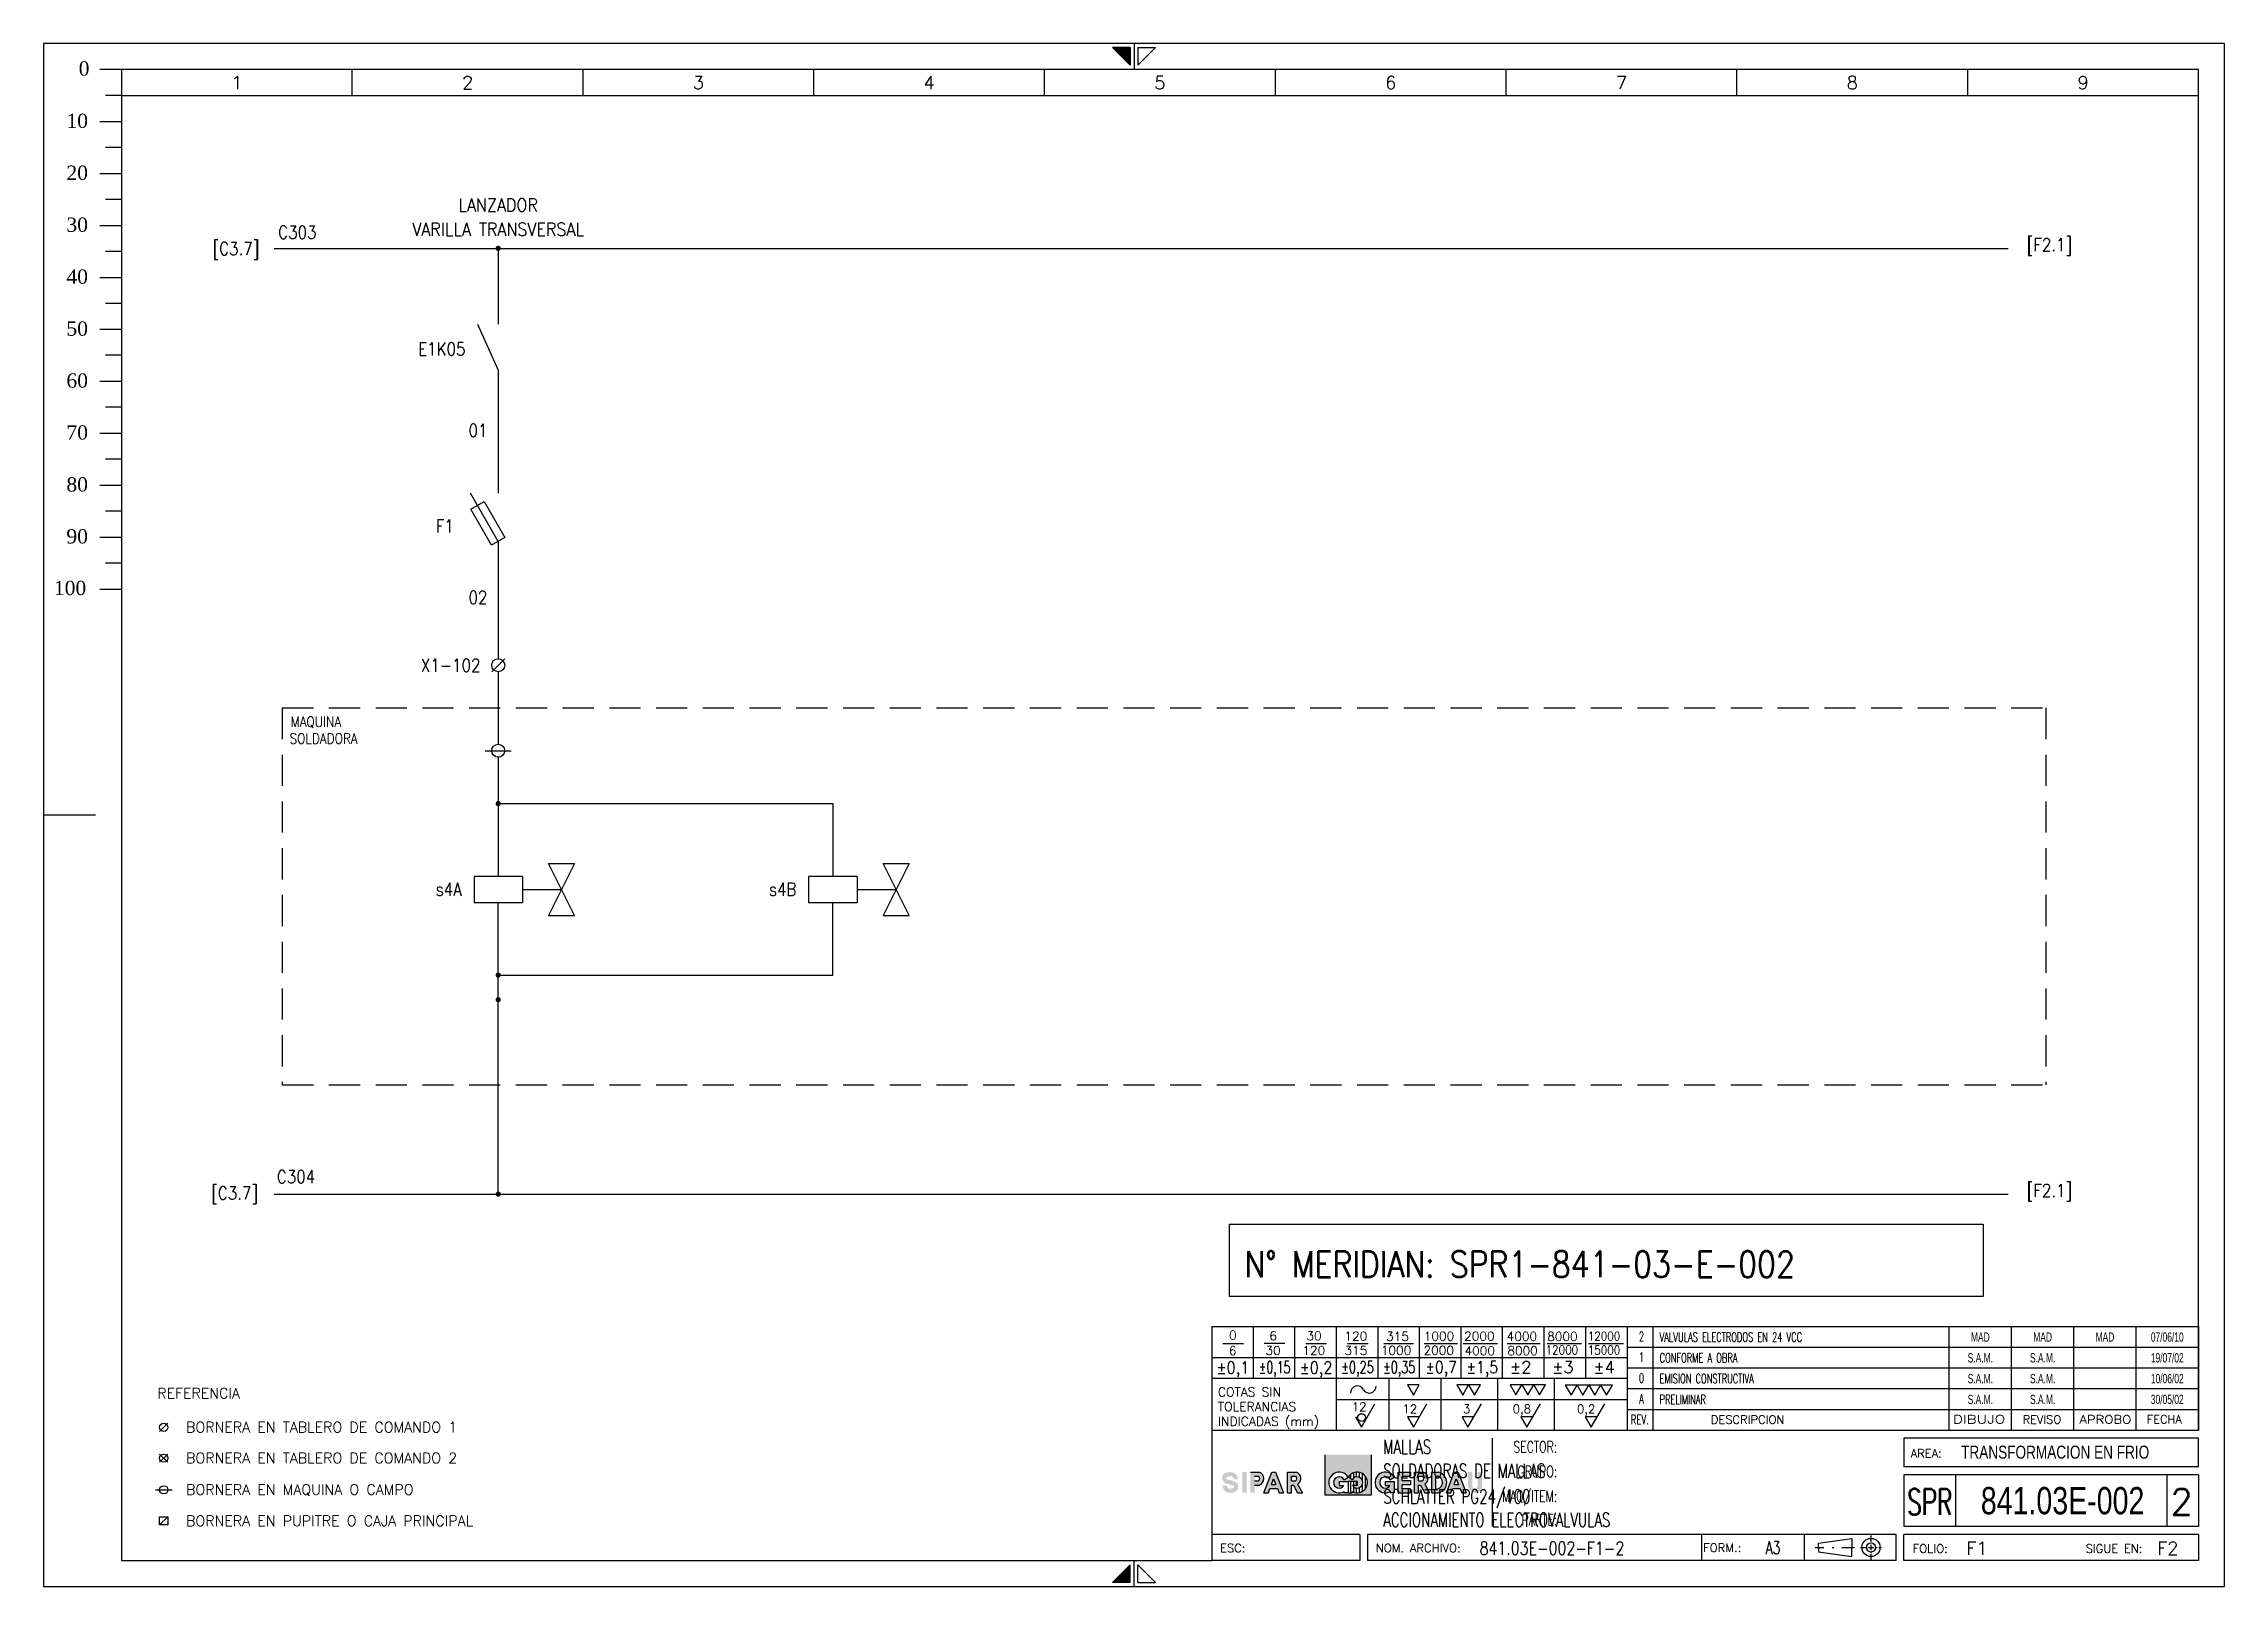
# Model space of a CAD drawing. Header units: millimetres. Extents: x 0 to 420, y 0 to 297.
import ezdxf
from ezdxf.enums import TextEntityAlignment as Align

# ---------------------------------------------------------------- set-up
doc = ezdxf.new("R2010")
doc.units = ezdxf.units.MM
doc.linetypes.add('HIDDEN', pattern=[4.5, 3, -1.5])
for name, color, linetype in [('COMPONENTES', 4, 'Continuous'), ('LINE-CONEX', 3, 'Continuous'), ('MARGENES', 6, 'Continuous'), ('REC', 6, 'Continuous'), ('RECUADRO', 5, 'HIDDEN'), ('TEX', 150, 'Continuous'), ('TEXTO', 7, 'Continuous'), ('Textos', 150, 'Continuous'), ('TITULO', 6, 'Continuous')]:
    doc.layers.add(name, color=color, linetype=linetype)
doc.styles.add('ARIAL', font='arial.ttf', dxfattribs={"height": 2})
doc.styles.add('DUTCH801', font='dutcheb.ttf', dxfattribs={"width": 1.75, "height": 2.75})
doc.styles.add('LCOTAS', font='ROMANS')
doc.styles.add('LETRA2', font='swissk.ttf', dxfattribs={"height": 2})
doc.styles.add('LETRA25', font='romans', dxfattribs={"height": 2.5})
doc.styles.add('LETRA4', font='ROMANS', dxfattribs={"height": 4})
doc.styles.add('LETRA5', font='ROMANS', dxfattribs={"height": 5})
doc.styles.add('ROMANS', font='romans.shx', dxfattribs={"width": 0.85})
doc.styles.get("Standard").update_dxf_attribs({"font": 'arial.ttf'})

# ---------------------------------------------------------------- blocks, each defined once
blk = doc.blocks.new('A3')
at = {"layer": 'TEX'}
h = blk.add_hatch(color=256, dxfattribs=at)
h.paths.add_polyline_path([(255.67, 25.35), (246.84, 25.35), (246.84, 17.57), (255.67, 17.57)])
h.paths.add_polyline_path([(252.04, 18.24), (252.04, 18.01), (251.24, 18.01), (250.44, 18.01), (250.44, 18.24, -2.348205), (251.24, 21, -2.348205)], flags=16)
h.paths.add_polyline_path([(252.08, 19.4), (252.97, 19.4), (252.97, 20.2), (251.24, 20.2), (249.52, 20.2), (249.52, 19.4), (250.41, 19.4, -3.501885), (250.45, 20.54), (251.24, 21), (252.04, 20.54, -3.501885)], flags=0)
h = blk.add_hatch(color=256, dxfattribs=at)
h.paths.add_polyline_path([(228.13, 21.15), (228.25, 21.17), (228.36, 21.18), (228.49, 21.19), (228.63, 21.18), (228.75, 21.17), (228.86, 21.14), (228.97, 21.08), (229.08, 21), (229.15, 20.89), (229.18, 20.81), (229.2, 20.7), (229.21, 20.6), (230.01, 20.6), (230, 20.66), (230, 20.7), (229.99, 20.75), (229.99, 20.8), (229.98, 20.84), (229.98, 20.88), (229.97, 20.92), (229.96, 20.96), (229.95, 21), (229.94, 21.04), (229.93, 21.08), (229.91, 21.12), (229.9, 21.17), (229.88, 21.21), (229.86, 21.25), (229.83, 21.29), (229.81, 21.34), (229.78, 21.38), (229.75, 21.43), (229.71, 21.47), (229.68, 21.51), (229.64, 21.55), (229.6, 21.59), (229.56, 21.63), (229.52, 21.66), (229.47, 21.7), (229.43, 21.73), (229.38, 21.76), (229.34, 21.79), (229.29, 21.81), (229.25, 21.83), (229.21, 21.85), (229.16, 21.87), (229.12, 21.89), (229.08, 21.9), (229.03, 21.92), (228.99, 21.93), (228.95, 21.94), (228.91, 21.95), (228.87, 21.95), (228.83, 21.96), (228.78, 21.97), (228.74, 21.97), (228.7, 21.97), (228.66, 21.98), (228.62, 21.98), (228.58, 21.98), (228.54, 21.98), (228.5, 21.98), (228.46, 21.98), (228.42, 21.98), (228.38, 21.98), (228.34, 21.98), (228.3, 21.98), (228.25, 21.97), (228.21, 21.97), (228.16, 21.97), (228.11, 21.96), (228.06, 21.95), (228.01, 21.94), (227.95, 21.93), (227.9, 21.92), (227.84, 21.9), (227.78, 21.88), (227.72, 21.86), (227.66, 21.83), (227.6, 21.8), (227.54, 21.77), (227.48, 21.73), (227.42, 21.69), (227.37, 21.65), (227.32, 21.6), (227.27, 21.55), (227.23, 21.5), (227.19, 21.44), (227.15, 21.38), (227.12, 21.31), (227.1, 21.25), (227.07, 21.18), (227.05, 21.12), (227.03, 21.05), (227.02, 20.98), (227.01, 20.92), (227, 20.85), (227, 20.79), (227, 20.72), (227, 20.66), (227.01, 20.6), (227.02, 20.54), (227.04, 20.49), (227.05, 20.44), (227.08, 20.39), (227.1, 20.34), (227.13, 20.29), (227.16, 20.24), (227.19, 20.2), (227.23, 20.16), (227.26, 20.11), (227.3, 20.07), (227.34, 20.04), (227.38, 20), (227.39, 19.99), (227.54, 19.91), (227.8, 19.79), (228.09, 19.7), (228.41, 19.62), (228.72, 19.54), (228.99, 19.49), (229.14, 19.43), (229.29, 19.29), (229.28, 19.1), (229.2, 18.94), (229.03, 18.86), (228.78, 18.82), (228.55, 18.81), (228.34, 18.82), (228.19, 18.86), (228.04, 18.96), (227.92, 19.1), (227.89, 19.21), (227.87, 19.4), (227.07, 19.4), (227.07, 19.34), (227.08, 19.3), (227.08, 19.25), (227.09, 19.2), (227.09, 19.16), (227.1, 19.12), (227.11, 19.08), (227.12, 19.04), (227.13, 19), (227.14, 18.96), (227.15, 18.92), (227.16, 18.88), (227.18, 18.83), (227.2, 18.79), (227.22, 18.75), (227.24, 18.71), (227.27, 18.66), (227.3, 18.62), (227.33, 18.57), (227.36, 18.53), (227.4, 18.49), (227.44, 18.45), (227.48, 18.41), (227.52, 18.37), (227.56, 18.34), (227.6, 18.3), (227.65, 18.27), (227.69, 18.24), (227.74, 18.21), (227.78, 18.19), (227.83, 18.17), (227.87, 18.15), (227.91, 18.13), (227.96, 18.11), (228, 18.1), (228.04, 18.08), (228.08, 18.07), (228.13, 18.06), (228.17, 18.05), (228.21, 18.05), (228.25, 18.04), (228.29, 18.03), (228.33, 18.03), (228.37, 18.03), (228.41, 18.02), (228.45, 18.02), (228.49, 18.02), (228.53, 18.02), (228.57, 18.02), (228.61, 18.02), (228.65, 18.02), (228.7, 18.02), (228.74, 18.02), (228.78, 18.02), (228.82, 18.03), (228.87, 18.03), (228.92, 18.03), (228.97, 18.04), (229.02, 18.05), (229.07, 18.06), (229.12, 18.07), (229.18, 18.08), (229.24, 18.1), (229.29, 18.12), (229.35, 18.14), (229.42, 18.17), (229.48, 18.2), (229.54, 18.23), (229.59, 18.27), (229.65, 18.31), (229.71, 18.35), (229.76, 18.4), (229.8, 18.45), (229.85, 18.5), (229.89, 18.56), (229.92, 18.62), (229.95, 18.69), (229.98, 18.75), (230, 18.82), (230.03, 18.88), (230.04, 18.95), (230.06, 19.02), (230.07, 19.08), (230.07, 19.15), (230.08, 19.21), (230.08, 19.28), (230.07, 19.34), (230.07, 19.4), (230.05, 19.46), (230.04, 19.51), (230.02, 19.56), (230, 19.61), (229.97, 19.66), (229.95, 19.71), (229.92, 19.76), (229.88, 19.8), (229.85, 19.84), (229.81, 19.89), (229.77, 19.93), (229.73, 19.96), (229.69, 20), (229.68, 20.01), (229.64, 20.03), (229.58, 20.06), (229.53, 20.09), (229.48, 20.11), (229.43, 20.14), (229.38, 20.16), (229.34, 20.18), (229.29, 20.19), (229.25, 20.21), (229.21, 20.23), (229.17, 20.24), (229.13, 20.25), (229.09, 20.27), (229.05, 20.28), (229.02, 20.29), (228.98, 20.3), (228.94, 20.31), (228.9, 20.32), (228.86, 20.33), (228.82, 20.34), (228.79, 20.35), (228.69, 20.37), (228.62, 20.39), (228.55, 20.41), (228.51, 20.42), (228.47, 20.43), (228.44, 20.44), (228.4, 20.45), (228.36, 20.46), (228.33, 20.46), (228.29, 20.47), (228.26, 20.48), (228.18, 20.5), (228.09, 20.52), (227.98, 20.56), (227.87, 20.62), (227.79, 20.71), (227.79, 20.83), (227.82, 20.96), (227.89, 21.06), (228, 21.12)])
h.paths.add_polyline_path([(230.87, 18.01), (231.67, 18.01), (231.67, 21.99), (230.87, 21.99)])
h.paths.add_polyline_path([(232.42, 18.01), (233.22, 18.01), (233.22, 19.5), (234.14, 19.5, 0.708852), (234.14, 21.99), (232.42, 21.99)])
h.paths.add_polyline_path([(233.22, 20.3), (233.22, 21.2), (233.97, 21.2, -0.566556), (233.97, 20.3)], flags=16)
h.paths.add_polyline_path([(236.19, 18.83), (237.62, 18.83), (237.94, 18.01), (238.8, 18.01), (237.24, 21.99), (236.52, 21.99), (235.03, 18.01), (235.88, 18.01)])
h.paths.add_polyline_path([(236.49, 19.63), (236.89, 20.7), (237.31, 19.63)], flags=16)
h.paths.add_polyline_path([(240.35, 19.5), (240.71, 19.5), (241.52, 18.01), (242.43, 18.01), (241.52, 19.67, 0.672291), (241.2, 21.99), (239.55, 21.99), (239.55, 18.01), (240.35, 18.01)])
h.paths.add_polyline_path([(240.35, 20.3), (240.35, 21.2), (241.15, 21.2, -0.508421), (241.1, 20.3)], flags=16)
h = blk.add_hatch(dxfattribs=at)
h.set_pattern_fill('ANSI31', color=256, scale=0.179464, angle=45, style=0)
h.set_pattern_definition([(90, (130.9459, 1.37434), (-0.5697977, 1e-16), [])])
h.paths.add_polyline_path([(251.24, 21), (252.04, 20.54, -3.501885), (252.08, 19.4), (252.97, 19.4), (252.97, 20.2), (251.24, 20.2), (251.24, 18.01), (252.04, 18.01), (252.04, 18.24, 2.348205)])
h = blk.add_hatch(color=256, dxfattribs=at)
h.paths.add_polyline_path([(259.33, 18.24), (259.33, 18.01), (260.13, 18.01), (260.13, 20.2), (258.4, 20.2), (258.4, 19.4), (259.29, 19.4, -3.501885), (259.33, 20.54), (260.13, 21, 2.348205)])
h.paths.add_polyline_path([(263.26, 21.99), (260.87, 21.99), (260.87, 18.01), (263.26, 18.01), (263.26, 18.8), (261.66, 18.8), (261.66, 19.56), (263.26, 19.56), (263.26, 20.36), (261.66, 20.36), (261.66, 21.2), (263.26, 21.2)])
h.paths.add_polyline_path([(265.68, 21.99), (264.02, 21.99), (264.02, 18.01), (264.82, 18.01), (264.82, 19.5), (265.18, 19.5), (265.99, 18.01), (266.9, 18.01), (266, 19.67, 0.672291)])
h.paths.add_polyline_path([(264.82, 21.2), (265.63, 21.2, -0.508421), (265.58, 20.3), (264.82, 20.3)], flags=16)
h.paths.add_polyline_path([(268.57, 21.99), (267.33, 21.99), (267.33, 18.01), (268.59, 18.01, 0.825148)])
h.paths.add_polyline_path([(268.12, 21.2), (268.49, 21.2, -0.780464), (268.5, 18.8), (268.12, 18.8)], flags=16)
h.paths.add_polyline_path([(272.41, 21.97), (271.69, 21.99), (270.19, 18.01), (271.04, 18.01), (271.35, 18.83), (272.79, 18.83), (273.11, 18.01), (273.97, 18.01)])
h.paths.add_polyline_path([(272.05, 20.7), (272.47, 19.63), (271.65, 19.63)], flags=16)
h.paths.add_polyline_path([(275.15, 21.99), (274.35, 21.99), (274.35, 19.12, 0.841466), (277, 19.12), (277, 21.99), (276.2, 21.99), (276.2, 19.2, -0.760831), (275.15, 19.2)])
at = {"layer": 'MARGENES', "color": 4}
for p, q in [((420, 297), (0, 297)), ((0, 297), (0, 0)), ((209.23, 296.25), (205.83, 296.25)), ((209.23, 292.85), (205.83, 296.25)), ((209.23, 296.25), (209.23, 292.85)), ((210, 297), (210, 292)), ((210.77, 292.85), (214.17, 296.25)), ((210.77, 296.25), (214.17, 296.25)), ((210.77, 296.25), (210.77, 292.85)), ((420, 0), (420, 297)), ((0, 148.5), (10.02, 148.5)), ((210, 0), (210, 5)), ((0, 0), (420, 0)), ((209.23, 4.15), (205.83, 0.75)), ((209.23, 0.75), (205.83, 0.75)), ((209.23, 0.75), (209.23, 4.15)), ((210.77, 4.15), (214.17, 0.75)), ((210.77, 0.75), (210.77, 4.15)), ((210.77, 0.75), (214.17, 0.75))]:
    blk.add_line(p, q, dxfattribs=at)
at = {"layer": 'MARGENES'}
for p, q in [((415, 292), (15, 292)), ((15, 292), (15, 5)), ((415, 30), (415, 292)), ((415, 50), (415, 30)), ((415, 23), (415, 28.5)), ((415, 21.5), (415, 11.5)), ((415, 10), (415, 5)), ((15, 5), (225, 5)), ((253.5, 5), (225, 5)), ((356.78, 5), (255, 5)), ((415, 5), (358.28, 5))]:
    blk.add_line(p, q, dxfattribs=at)
at = {"layer": 'MARGENES', "color": 1}
for p, q in [((59.44, 287), (59.44, 292)), ((103.89, 287), (103.89, 292)), ((148.33, 287), (148.33, 292)), ((192.78, 287), (192.78, 292)), ((237.22, 287), (237.22, 292)), ((281.67, 287), (281.67, 292)), ((326.11, 287), (326.11, 292)), ((370.56, 287), (370.56, 292)), ((15, 287), (415, 287)), ((227.1, 46.76), (231.1, 46.76)), ((233, 40), (233, 50)), ((235.06, 46.82), (239.06, 46.82)), ((241, 40), (241, 50)), ((243.1, 46.76), (247.1, 46.76)), ((249, 30), (249, 50)), ((251.1, 46.76), (255.1, 46.76)), ((257, 40), (257, 50)), ((258.14, 46.76), (263.81, 46.76)), ((265, 40), (265, 50)), ((265.88, 46.76), (272.28, 46.76)), ((273, 40), (273, 50)), ((273.41, 46.76), (280, 46.76)), ((281, 40), (281, 50)), ((281.87, 46.76), (288.24, 46.76)), ((289, 40), (289, 50)), ((289.57, 46.76), (296.2, 46.76)), ((297, 40), (297, 50)), ((297.52, 46.76), (304.29, 46.76)), ((310, 30), (310, 50)), ((367, 30), (367, 50)), ((379, 30), (379, 50)), ((391, 30), (391, 50)), ((403, 30), (403, 50)), ((305, 44), (225, 44)), ((415, 46), (305, 46)), ((415, 42), (305, 42)), ((259.09, 40), (259.09, 30)), ((269.09, 40), (269.09, 30)), ((280.02, 40), (280.02, 30)), ((290.95, 40), (290.95, 30)), ((415, 38), (305, 38)), ((305, 35.88), (249, 35.88)), ((253.8, 30.65), (256.41, 35.15)), ((263.8, 30.65), (266.41, 35.15)), ((274.32, 30.65), (276.92, 35.15)), ((285.67, 30.65), (288.27, 35.15)), ((298.06, 30.65), (300.66, 35.15)), ((415, 34), (305, 34)), ((252.67, 32.62), (253.8, 30.65)), ((262.67, 32.62), (263.8, 30.65)), ((264.94, 32.62), (262.67, 32.62)), ((273.19, 32.62), (274.32, 30.65)), ((275.46, 32.62), (273.19, 32.62)), ((284.53, 32.62), (285.67, 30.65)), ((286.81, 32.62), (284.53, 32.62)), ((296.92, 32.62), (298.06, 30.65)), ((299.2, 32.62), (296.92, 32.62)), ((351.94, 9.77), (351.94, 8.55)), ((341.17, 7.49), (342.83, 7.49)), ((344.43, 7.49), (344.79, 7.49)), ((346.34, 7.49), (348.79, 7.49)), ((349.91, 7.49), (350.08, 7.49)), ((349.99, 7.49), (350.86, 7.49)), ((351.35, 7.49), (352.48, 7.49)), ((351.94, 8.39), (351.94, 8.23)), ((351.94, 8.02), (351.94, 6.94)), ((351.94, 6.7), (351.94, 6.45)), ((351.94, 6.26), (351.94, 5.18)), ((353.02, 7.49), (353.16, 7.49)), ((353.42, 7.49), (353.96, 7.49))]:
    blk.add_line(p, q, dxfattribs=at)
at = {"layer": 'MARGENES', "color": 7}
for p, q in [((225, 50), (415, 50)), ((305, 50), (305, 30)), ((305, 40), (225, 40)), ((415, 30), (225, 30)), ((279, 28.5), (279, 11.5)), ((415, 28.5), (358.28, 28.5)), ((358.28, 28.5), (358.28, 23)), ((415, 23), (358.28, 23)), ((415, 21.5), (358.28, 21.5)), ((358.28, 21.5), (358.28, 11.5)), ((368.28, 11.5), (368.28, 21.5)), ((409, 11.5), (409, 21.5)), ((253.5, 10), (225, 10)), ((253.5, 10), (253.5, 5)), ((356.78, 10), (255, 10)), ((255, 10), (255, 5)), ((319.3, 10), (319.3, 5)), ((339.1, 10), (339.1, 5)), ((356.78, 5), (356.78, 10)), ((415, 11.5), (358.28, 11.5)), ((415, 10), (358.28, 10)), ((358.28, 5), (358.28, 10))]:
    blk.add_line(p, q, dxfattribs=at)
at = {"layer": 'MARGENES', "color": 1}
for points in [[(262.67, 38.81), (263.8, 36.84), (264.94, 38.81)], [(272.17, 38.81), (273.3, 36.84), (274.44, 38.81)], [(274.44, 38.81), (275.58, 36.84), (276.72, 38.81)], [(282.43, 38.82), (283.57, 36.85), (284.71, 38.82)], [(284.71, 38.82), (285.84, 36.85), (286.98, 38.82)], [(286.98, 38.82), (288.12, 36.85), (289.26, 38.82)], [(293.04, 38.76), (294.18, 36.79), (295.32, 38.76)], [(295.32, 38.76), (296.45, 36.79), (297.59, 38.76)], [(297.59, 38.76), (298.73, 36.79), (299.87, 38.76)], [(299.87, 38.76), (301, 36.79), (302.14, 38.76)]]:
    blk.add_lwpolyline(points, close=True, dxfattribs=at)
blk.add_circle((253.82, 32.5), 0.742, dxfattribs=at)
for centre, start, end in [((253.01, 37.3), 25.3098, 184.5991), ((255.32, 38.52), 210.3269, 2.285)]:
    blk.add_arc(centre, 1.31, start, end, dxfattribs=at)
at = {"layer": 'MARGENES', "color": 4}
for points in [[(209.23, 296.25), (209.23, 292.85), (205.83, 296.25)], [(209.23, 0.75), (209.23, 4.15), (205.83, 0.75)]]:
    blk.add_solid(points, dxfattribs=at)
at = {"layer": 'REC', "color": 1}
for p, q in [((15, 292), (10.8, 292)), ((15, 287), (11.9, 287)), ((10.8, 282), (15, 282)), ((15, 277), (11.9, 277)), ((10.8, 272), (15, 272)), ((15, 267), (11.9, 267)), ((10.8, 262), (15, 262)), ((15, 257), (11.9, 257)), ((10.8, 252), (15, 252)), ((15, 247), (11.9, 247)), ((10.8, 242), (15, 242)), ((15, 237), (11.9, 237)), ((10.8, 232), (15, 232)), ((15, 227), (11.9, 227)), ((10.8, 222), (15, 222)), ((15, 217), (11.9, 217)), ((10.8, 212), (15, 212)), ((15, 207), (11.9, 207)), ((10.8, 202), (15, 202)), ((15, 197), (11.9, 197)), ((10.8, 192), (15, 192))]:
    blk.add_line(p, q, dxfattribs=at)
at = {"layer": 'REC'}
blk.add_line((225, 50), (225, 5), dxfattribs=at)
at = {"layer": 'TEX'}
for p, q in [((246.84, 17.57), (246.84, 25.35)), ((255.67, 25.35), (255.67, 17.57)), ((232.42, 21.99), (234.14, 21.99)), ((233.22, 21.2), (233.97, 21.2)), ((235.03, 18.01), (236.52, 21.99)), ((236.52, 21.99), (237.24, 21.99)), ((237.24, 21.99), (238.8, 18.01)), ((239.55, 18.01), (239.55, 21.99)), ((239.55, 21.99), (241.2, 21.99)), ((240.35, 20.3), (240.35, 21.2)), ((240.35, 21.2), (241.15, 21.2)), ((260.87, 18.01), (260.87, 21.99)), ((260.87, 21.99), (263.26, 21.99)), ((261.66, 20.36), (261.66, 21.2)), ((261.66, 21.2), (263.26, 21.2)), ((263.26, 21.99), (263.26, 21.2)), ((264.02, 18.01), (264.02, 21.99)), ((264.02, 21.99), (265.68, 21.99)), ((264.82, 20.3), (264.82, 21.2)), ((264.82, 21.2), (265.63, 21.2)), ((267.33, 18.01), (267.33, 21.99)), ((267.33, 21.99), (268.57, 21.99)), ((268.12, 18.8), (268.12, 21.2)), ((268.12, 21.2), (268.49, 21.2)), ((270.19, 18.01), (271.69, 21.99)), ((271.69, 21.99), (272.41, 21.97)), ((272.41, 21.97), (273.97, 18.01)), ((233.22, 20.3), (233.97, 20.3)), ((233.22, 19.5), (234.14, 19.5)), ((235.03, 18.01), (235.88, 18.01)), ((235.88, 18.01), (236.19, 18.83)), ((236.19, 18.83), (237.62, 18.83)), ((236.49, 19.63), (236.89, 20.7)), ((236.49, 19.63), (237.31, 19.63)), ((236.89, 20.7), (237.31, 19.63)), ((237.62, 18.83), (237.94, 18.01)), ((237.94, 18.01), (238.8, 18.01)), ((239.55, 18.01), (240.35, 18.01)), ((240.35, 20.3), (241.1, 20.3)), ((240.35, 18.01), (240.35, 19.5)), ((240.35, 19.5), (240.71, 19.5)), ((240.71, 19.5), (241.52, 18.01)), ((241.52, 19.67), (242.43, 18.01)), ((241.52, 18.01), (242.43, 18.01)), ((255.67, 17.57), (246.84, 17.57)), ((249.52, 20.2), (249.52, 19.4)), ((249.52, 20.2), (251.24, 20.2)), ((249.52, 19.4), (250.41, 19.4)), ((250.44, 18.24), (250.44, 18.01)), ((251.24, 18.01), (250.44, 18.01)), ((250.45, 20.54), (251.24, 21)), ((252.04, 20.54), (251.24, 21)), ((252.97, 20.2), (251.24, 20.2)), ((251.24, 20.2), (251.24, 18.01)), ((251.24, 20.2), (251.24, 18.01)), ((251.24, 18.01), (252.04, 18.01)), ((252.04, 18.24), (252.04, 18.01)), ((252.97, 19.4), (252.08, 19.4)), ((252.97, 20.2), (252.97, 19.4)), ((258.4, 20.2), (260.13, 20.2)), ((258.4, 20.2), (258.4, 19.4)), ((258.4, 19.4), (259.29, 19.4)), ((259.33, 20.54), (260.13, 21)), ((259.33, 18.24), (259.33, 18.01)), ((260.13, 18.01), (259.33, 18.01)), ((260.13, 20.2), (260.13, 18.01)), ((260.87, 18.01), (263.26, 18.01)), ((261.66, 20.36), (263.26, 20.36)), ((261.66, 18.8), (261.66, 19.56)), ((263.26, 19.56), (261.66, 19.56)), ((263.26, 18.8), (261.66, 18.8)), ((263.26, 20.36), (263.26, 19.56)), ((263.26, 18.01), (263.26, 18.8)), ((264.02, 18.01), (264.82, 18.01)), ((264.82, 20.3), (265.58, 20.3)), ((264.82, 18.01), (264.82, 19.5)), ((264.82, 19.5), (265.18, 19.5)), ((265.18, 19.5), (265.99, 18.01)), ((265.99, 18.01), (266.9, 18.01)), ((266, 19.67), (266.9, 18.01)), ((267.33, 18.01), (268.59, 18.01)), ((268.12, 18.8), (268.5, 18.8)), ((270.19, 18.01), (271.04, 18.01)), ((271.04, 18.01), (271.35, 18.83)), ((271.35, 18.83), (272.79, 18.83)), ((271.65, 19.63), (272.05, 20.7)), ((271.65, 19.63), (272.47, 19.63)), ((272.05, 20.7), (272.47, 19.63)), ((272.79, 18.83), (273.11, 18.01)), ((273.11, 18.01), (273.97, 18.01))]:
    blk.add_line(p, q, dxfattribs=at)
for centre, radius, start, end in [((233.7, 20.75), 0.524, 300.9321, 59.0679), ((233.7, 20.75), 1.32, 289.338, 70.662), ((240.8, 20.77), 0.558, 302.7945, 50.5935), ((240.89, 20.77), 1.27, 300.0461, 75.6964), ((249.52, 20), 1.99, 30, 297.7317), ((249.52, 20), 1.08, 30, 326.251), ((252.97, 20), 1.99, 242.2683, 150), ((252.97, 20), 1.08, 213.749, 150), ((258.4, 20), 1.99, 30, 297.7317), ((258.4, 20), 1.08, 30, 326.251), ((265.27, 20.77), 0.558, 302.7945, 50.5935), ((265.36, 20.77), 1.27, 300.0461, 75.6964), ((268.2, 20), 1.23, 284.4183, 76.3013), ((268.2, 20), 2.03, 281.2242, 79.3349)]:
    blk.add_arc(centre, radius, start, end, dxfattribs=at)
at = {"layer": 'Textos'}
for p, q in [((341.85, 8.34), (348.22, 9.24)), ((348.22, 9.24), (348.22, 7.49)), ((341.85, 7.49), (341.85, 8.34)), ((341.85, 7.49), (341.85, 6.63)), ((341.85, 6.63), (348.22, 5.73)), ((348.22, 5.73), (348.22, 7.49))]:
    blk.add_line(p, q, dxfattribs=at)
for radius in [1.75, 0.877]:
    blk.add_circle((351.94, 7.49), radius, dxfattribs=at)
at = {"layer": 'MARGENES', "color": 1, "style": 'LCOTAS'}
for s, height, p in [('0', 1.71, (228.3, 47.52)), ('6', 1.71, (228.26, 44.52)), ('30', 1.71, (235.33, 44.55)), ('6', 1.71, (236.08, 47.38)), ('120', 1.71, (242.42, 44.55)), ('30', 1.71, (243.21, 47.37)), ('315', 1.71, (250.53, 44.55)), ('120', 1.71, (250.53, 47.32)), ('1000', 1.71, (257.54, 44.57)), ('315', 1.71, (258.57, 47.26)), ('2000', 1.71, (265.77, 44.58)), ('1000', 1.71, (265.8, 47.3)), ('2000', 1.71, (273.58, 47.32)), ('4000', 1.71, (273.66, 44.5)), ('4000', 1.71, (281.77, 47.28)), ('8000', 1.71, (281.9, 44.51)), ('8000', 1.71, (289.58, 47.26)), ('%%P2', 2.3, (282.4, 41.04)), ('%%P3', 2.3, (290.53, 41.04)), ('%%P4', 2.3, (298.48, 41.04)), ('COTAS SIN', 1.743, (226.15, 36.55)), ('TOLERANCIAS', 1.743, (226.15, 33.72)), ('12', 1.656, (251.94, 33.74)), ('12', 1.656, (261.7, 33.33)), ('3', 1.66, (273.35, 33.33)), ('0,8', 1.656, (282.92, 33.33)), ('0,2', 1.656, (295.31, 33.33)), ('INDICADAS (mm)', 1.743, (226.15, 30.9))]:
    blk.add_text(s, height=height, dxfattribs=at).set_placement(p)
for s, height, width, p, p2 in [('12000', 1.71, 0.797835, (289.25, 44.67), (295.55, 44.67)), ('12000', 1.71, 0.790089, (297.4, 47.32), (303.64, 47.32)), ('15000', 1.71, 0.790089, (297.4, 44.63), (303.64, 44.63)), ('%%P0,1', 2.3, 0.865454, (225.88, 40.96), (232.23, 40.96)), ('%%P0,15', 2.3, 0.598358, (234.03, 41.03), (240.12, 41.03)), ('%%P0,2', 2.3, 0.787915, (241.91, 40.96), (248.21, 40.96)), ('%%P0,25', 2.3, 0.617458, (249.89, 41.06), (256.18, 41.06)), ('%%P0,35', 2.3, 0.603736, (257.99, 41.06), (264.14, 41.06)), ('%%P0,7', 2.3, 0.760403, (266.1, 41.06), (272.18, 41.06)), ('%%P1,5', 2.3, 0.762292, (274.03, 41.03), (280.12, 41.03))]:
    blk.add_text(s, height=height, dxfattribs=dict(at, width=width)).set_placement(p, p2, align=Align.FIT)
at = {"layer": 'REC', "color": 1, "style": 'DUTCH801'}
for s, p in [('0', (6.76, 290.84)), ('10', (4.39, 280.77)), ('20', (4.39, 270.77)), ('30', (4.39, 260.77)), ('40', (4.39, 250.77)), ('50', (4.39, 240.77)), ('60', (4.39, 230.77)), ('70', (4.39, 220.77)), ('80', (4.39, 210.77)), ('90', (4.39, 200.77)), ('100', (1.98, 190.84))]:
    blk.add_text(s, height=2.75, dxfattribs=at).set_placement(p)
at = {"layer": 'TEX', "style": 'LCOTAS'}
for s, p in [('1', (37.22, 289.5)), ('2', (81.67, 289.5)), ('3', (126.11, 289.5)), ('4', (170.56, 289.5)), ('5', (215, 289.5)), ('6', (259.44, 289.5)), ('7', (303.89, 289.5)), ('8', (348.33, 289.5)), ('9', (392.78, 289.5))]:
    blk.add_text(s, height=2.5, dxfattribs=at).set_placement(p, align=Align.MIDDLE_CENTER)
at = {"layer": 'TEX', "width": 0.6456}
for tag, p in [('DIBUJO', (373, 48)), ('REVISO', (385, 48)), ('APROBO', (397, 48)), ('FECHA', (409, 48)), ('DIBUJO', (373, 44)), ('REVISO', (385, 44)), ('APROBO', (397, 44)), ('FECHA', (409, 44)), ('DIBUJO', (373, 40)), ('REVISO', (385, 40)), ('APROBO', (397, 40)), ('FECHA', (409, 40)), ('DIBUJO', (373, 36)), ('REVISO', (385, 36)), ('APROBO', (397, 36)), ('FECHA', (409, 36))]:
    blk.add_attdef(tag, text='', height=1.8, dxfattribs=at).set_placement(p, align=Align.MIDDLE_CENTER)
at = {"layer": 'Textos', "style": 'LCOTAS'}
for s, height, width, p, p2 in [('REV.', 1.8, 0.645643, (305.64, 31.2), (309.18, 31.2)), ('DIBUJO', 1.6, 1.231263, (367.73, 31.37), (377.77, 31.37)), ('APROBO', 1.6, 1.075207, (392.08, 31.33), (402.07, 31.33))]:
    blk.add_text(s, height=height, dxfattribs=dict(at, width=width)).set_placement(p, p2, align=Align.FIT)
for s, height, p in [('DESCRIPCION', 1.62, (321.1, 31.3)), ('REVISO', 1.6, (381.15, 31.32)), ('FECHA', 1.6, (405.07, 31.37)), ('AREA:', 1.627, (359.58, 24.81)), ('ESC:', 1.627, (226.58, 6.56)), ('NOM. ARCHIVO:', 1.6271, (256.58, 6.56)), ('FORM.:', 1.627, (319.62, 6.62)), ('FOLIO:', 1.627, (359.97, 6.47)), ('SIGUE EN:', 1.627, (393.27, 6.47))]:
    blk.add_text(s, height=height, dxfattribs=at).set_placement(p)
at = {"layer": 'Textos', "style": 'LCOTAS', "width": 0.7}
for s, p in [('SECTOR:', (291.49, 25.76)), ('GRUPO:', (291.49, 21.03)), ('MAQ/ITEM:', (291.49, 16.26)), ('PARTE:', (291.49, 11.74))]:
    blk.add_text(s, height=2.169, dxfattribs=at).set_placement(p, align=Align.RIGHT)
at = {"layer": 'Textos', "style": 'LCOTAS', "width": 0.645643}
for p in [(307.74, 48.1), (307.74, 44.1), (307.74, 40.1), (307.74, 36.1)]:
    blk.add_attdef('REV', text='', height=1.8, dxfattribs=at).set_placement(p, align=Align.MIDDLE)
at = {"layer": 'Textos'}
for tag, p, height, style, width in [('TEXTO_DE_REVISION', (311.23, 47.1), 1.8, 'LCOTAS', 0.645643), ('TEXTO_DE_REVISION', (311.23, 43.1), 1.8, 'LCOTAS', 0.645643), ('TEXTO_DE_REVISION', (311.23, 39.1), 1.8, 'LCOTAS', 0.645643), ('TEXTO_DE_REVISION', (311.23, 35.1), 1.8, 'LCOTAS', 0.645643), ('ARCHIVO', (276.56, 6.1), 2.5, 'LETRA25', 0.8)]:
    blk.add_attdef(tag, p, '', height=height, dxfattribs=dict(at, style=style, width=width))
for tag, style, width, p in [('AREA', 'ARIAL', 0.75, (387.41, 25.84)), ('A', 'LETRA25', 0.7, (333.06, 7.45))]:
    blk.add_attdef(tag, text='', height=2.5, dxfattribs=dict(at, style=style, width=width)).set_placement(p, align=Align.MIDDLE_CENTER)
at = {"layer": 'Textos', "style": 'LETRA25'}
for tag, p in [('ESC', (232.65, 6.1)), ('FOLIO', (370.29, 6.1)), ('SIGUE EN', (407.08, 6.1))]:
    blk.add_attdef(tag, p, '', height=2.5, dxfattribs=at)
at = {"layer": 'TITULO', "color": 150, "style": 'LETRA4', "width": 0.7}
for tag, p in [('SECTOR', (292.49, 25.49)), ('GRUPO', (292.49, 20.87)), ('MAQ/ITEM', (292.49, 15.96)), ('PARTE', (292.49, 11.44))]:
    blk.add_attdef(tag, p, '', height=2.5, dxfattribs=at)
at = {"layer": 'TITULO', "style": 'LETRA5', "width": 0.65}
blk.add_attdef('COD', text='', height=5, dxfattribs=at).set_placement((363.24, 16.25), align=Align.MIDDLE)
at = {"layer": 'TITULO', "color": 6, "style": 'LETRA2', "width": 0.75}
blk.add_attdef('NUMERO', text='', height=5.25, dxfattribs=at).set_placement((388.84, 16.5), align=Align.MIDDLE_CENTER)
at = {"layer": 'TITULO', "style": 'LETRA5'}
blk.add_attdef('REV', text='', height=5, dxfattribs=at).set_placement((411.77, 16.3), align=Align.MIDDLE)

msp = doc.modelspace()

# ---------------------------------------------------------------- linework, layer by layer
at = {"layer": 'COMPONENTES'}
for p, q in [((83.59, 242.98), (87.55, 234.11)), ((87.55, 201.18), (82.19, 210.46)), ((82.25, 207.36), (84.85, 208.86)), ((86.25, 200.43), (82.25, 207.36)), ((84.85, 208.86), (88.85, 201.93)), ((88.85, 201.93), (86.25, 200.43)), ((85.05, 160.88), (90.05, 160.88)), ((22.35, 29.83), (23.94, 31.41)), ((23.94, 23.89), (22.35, 25.47)), ((22.35, 23.89), (23.94, 25.47)), ((21.56, 18.59), (24.73, 18.59)), ((22.35, 11.83), (22.35, 13.41)), ((22.35, 13.41), (23.94, 13.41)), ((22.35, 11.83), (23.94, 13.41)), ((23.94, 13.41), (23.94, 11.83)), ((23.94, 11.83), (22.35, 11.83))]:
    msp.add_line(p, q, dxfattribs=at)
at = {"layer": 'COMPONENTES', "linetype": 'Continuous'}
for p, q in [((88.8, 178.58), (86.3, 176.08)), ((102.24, 129.18), (97.24, 139.18)), ((97.24, 139.18), (102.24, 139.18)), ((102.24, 139.18), (99.74, 134.18)), ((161.68, 139.18), (166.68, 139.18)), ((166.68, 129.18), (161.68, 139.18)), ((166.68, 139.18), (164.18, 134.18)), ((82.89, 136.68), (82.89, 131.68)), ((92.22, 136.68), (82.89, 136.68)), ((92.22, 136.68), (92.22, 131.68)), ((156.66, 136.68), (147.32, 136.68)), ((147.32, 136.68), (147.32, 131.68)), ((156.66, 136.68), (156.66, 131.68)), ((82.89, 131.68), (92.22, 131.68)), ((92.22, 134.18), (99.74, 134.18)), ((99.74, 134.18), (97.24, 129.18)), ((147.32, 131.68), (156.66, 131.68)), ((156.66, 134.18), (164.18, 134.18)), ((164.18, 134.18), (161.68, 129.18)), ((97.24, 129.18), (102.24, 129.18)), ((161.68, 129.18), (166.68, 129.18))]:
    msp.add_line(p, q, dxfattribs=at)
for centre in [(87.55, 177.33), (87.55, 160.88)]:
    msp.add_circle(centre, 1.25, dxfattribs=at)
at = {"layer": 'COMPONENTES'}
for centre in [(23.14, 30.62), (23.14, 24.68), (23.14, 18.59)]:
    msp.add_circle(centre, 0.792, dxfattribs=at)
at = {"layer": 'LINE-CONEX'}
for p, q in [((44.38, 257.59), (378.35, 257.59)), ((87.55, 257.59), (87.55, 242.98)), ((87.55, 234.11), (87.55, 210.46)), ((87.55, 201.18), (87.55, 178.58)), ((87.55, 176.08), (87.55, 162.13)), ((87.55, 159.63), (87.55, 136.68)), ((151.99, 150.69), (151.99, 136.68)), ((87.55, 75.51), (87.55, 131.68)), ((151.99, 117.68), (151.99, 131.68)), ((44.38, 75.51), (378.35, 75.51))]:
    msp.add_line(p, q, dxfattribs=at)
at = {"layer": 'LINE-CONEX', "linetype": 'Continuous'}
for p, q in [((87.55, 150.69), (151.99, 150.69)), ((87.55, 117.68), (151.99, 117.68))]:
    msp.add_line(p, q, dxfattribs=at)
at = {"layer": 'LINE-CONEX', "const_width": 0.5}
for points in [[(87.3, 257.59, 1), (87.8, 257.59, 1)], [(87.3, 75.51, 1), (87.8, 75.51, 1)]]:
    msp.add_lwpolyline(points, format="xyb", close=True, dxfattribs=at)
at = {"layer": 'LINE-CONEX', "linetype": 'Continuous', "const_width": 0.5}
for points in [[(87.3, 150.69, 1), (87.8, 150.69, 1)], [(87.3, 117.68, 1), (87.8, 117.68, 1)], [(87.3, 112.94, 1), (87.8, 112.94, 1)]]:
    msp.add_lwpolyline(points, format="xyb", close=True, dxfattribs=at)
at = {"layer": 'RECUADRO', "linetype": 'HIDDEN', "ltscale": 2}
for p, q in [((45.96, 169.11), (385.61, 169.11)), ((45.96, 169.11), (45.96, 96.53)), ((385.61, 169.11), (385.61, 96.53)), ((45.96, 96.53), (385.61, 96.53))]:
    msp.add_line(p, q, dxfattribs=at)
at = {"layer": 'Textos', "color": 1}
msp.add_lwpolyline([(228.37, 69.73), (373.54, 69.73), (373.54, 55.81), (228.37, 55.81)], close=True, dxfattribs=at)

# ---------------------------------------------------------------- block references
at = {"layer": 'LINE-CONEX', "linetype": 'Continuous'}
ref = msp.add_blockref('A3', (0, 0), dxfattribs=at)
ref.add_attrib('AREA', 'TRANSFORMACION EN FRIO', dxfattribs={"layer": 'Textos', "height": 2.5, "style": 'ARIAL', "width": 0.75}).set_placement((387.41, 25.84), align=Align.MIDDLE_CENTER)
ref.add_attrib('COD', 'SPR', dxfattribs={"layer": 'TITULO', "height": 5, "style": 'LETRA5', "width": 0.65}).set_placement((363.24, 16.25), align=Align.MIDDLE)
ref.add_attrib('NUMERO', '841.03E-002', dxfattribs={"layer": 'TITULO', "color": 6, "height": 5.25, "style": 'LETRA2', "width": 0.75}).set_placement((388.84, 16.5), align=Align.MIDDLE_CENTER)
ref.add_attrib('REV', '2', dxfattribs={"layer": 'TITULO', "height": 5, "style": 'LETRA5'}).set_placement((411.77, 16.3), align=Align.MIDDLE)
ref.add_attrib('FOLIO', 'F1', (370.29, 6.1), dxfattribs={"layer": 'Textos', "height": 2.5, "style": 'LETRA25'})
ref.add_attrib('SIGUE EN', 'F2', (407.08, 6.1), dxfattribs={"layer": 'Textos', "height": 2.5, "style": 'LETRA25'})
ref.add_attrib('SECTOR', 'MALLAS', (258, 25.49), dxfattribs={"layer": 'TITULO', "color": 150, "height": 2.7, "style": 'LETRA4', "width": 0.7})
ref.add_attrib('GRUPO', 'SOLDADORAS DE MALLAS', (258, 20.87), dxfattribs={"layer": 'TITULO', "color": 150, "height": 2.7, "style": 'LETRA4', "width": 0.7})
ref.add_attrib('MAQ/ITEM', 'SCHLATTER PG24/100', (258, 15.96), dxfattribs={"layer": 'TITULO', "color": 150, "height": 2.7, "style": 'LETRA4', "width": 0.7})
ref.add_attrib('PARTE', 'ACCIONAMIENTO ELECTROVALVULAS', (258, 11.44), dxfattribs={"layer": 'TITULO', "color": 150, "height": 2.7, "style": 'LETRA4', "width": 0.7})
ref.add_attrib('ARCHIVO', '841.03E-002-F1-2', (276.56, 6.1), dxfattribs={"layer": 'Textos', "height": 2.5, "style": 'LETRA25', "width": 0.8})
ref.add_attrib('A', 'A3', dxfattribs={"layer": 'Textos', "height": 2.5, "style": 'LETRA25', "width": 0.7}).set_placement((333.06, 7.45), align=Align.MIDDLE_CENTER)
ref.add_attrib('REV', 'A', dxfattribs={"layer": 'Textos', "height": 1.8, "style": 'LCOTAS', "width": 0.645643}).set_placement((307.74, 36.1), align=Align.MIDDLE)
ref.add_attrib('TEXTO_DE_REVISION', 'PRELIMINAR', (311.23, 35.1), dxfattribs={"layer": 'Textos', "height": 1.8, "style": 'LCOTAS', "width": 0.645643})
ref.add_attrib('DIBUJO', 'S.A.M.', dxfattribs={"layer": 'TEX', "height": 1.8, "width": 0.6456}).set_placement((373, 36), align=Align.MIDDLE_CENTER)
ref.add_attrib('REVISO', 'S.A.M.', dxfattribs={"layer": 'TEX', "height": 1.8, "width": 0.6456}).set_placement((385, 36), align=Align.MIDDLE_CENTER)
ref.add_attrib('FECHA', '30/05/02', dxfattribs={"layer": 'TEX', "height": 1.8, "width": 0.6456}).set_placement((409, 36), align=Align.MIDDLE_CENTER)
ref.add_attrib('REV', '0', dxfattribs={"layer": 'Textos', "height": 1.8, "style": 'LCOTAS', "width": 0.645643}).set_placement((307.74, 40.1), align=Align.MIDDLE)
ref.add_attrib('TEXTO_DE_REVISION', 'EMISION CONSTRUCTIVA', (311.23, 39.1), dxfattribs={"layer": 'Textos', "height": 1.8, "style": 'LCOTAS', "width": 0.645643})
ref.add_attrib('DIBUJO', 'S.A.M.', dxfattribs={"layer": 'TEX', "height": 1.8, "width": 0.6456}).set_placement((373, 40), align=Align.MIDDLE_CENTER)
ref.add_attrib('REVISO', 'S.A.M.', dxfattribs={"layer": 'TEX', "height": 1.8, "width": 0.6456}).set_placement((385, 40), align=Align.MIDDLE_CENTER)
ref.add_attrib('FECHA', '10/06/02', dxfattribs={"layer": 'TEX', "height": 1.8, "width": 0.6456}).set_placement((409, 40), align=Align.MIDDLE_CENTER)
ref.add_attrib('REV', '1', dxfattribs={"layer": 'Textos', "height": 1.8, "style": 'LCOTAS', "width": 0.645643}).set_placement((307.74, 44.1), align=Align.MIDDLE)
ref.add_attrib('TEXTO_DE_REVISION', 'CONFORME A OBRA', (311.23, 43.1), dxfattribs={"layer": 'Textos', "height": 1.8, "style": 'LCOTAS', "width": 0.645643})
ref.add_attrib('DIBUJO', 'S.A.M.', dxfattribs={"layer": 'TEX', "height": 1.8, "width": 0.6456}).set_placement((373, 44), align=Align.MIDDLE_CENTER)
ref.add_attrib('REVISO', 'S.A.M.', dxfattribs={"layer": 'TEX', "height": 1.8, "width": 0.6456}).set_placement((385, 44), align=Align.MIDDLE_CENTER)
ref.add_attrib('FECHA', '19/07/02', dxfattribs={"layer": 'TEX', "height": 1.8, "width": 0.6456}).set_placement((409, 44), align=Align.MIDDLE_CENTER)
ref.add_attrib('REV', '2', dxfattribs={"layer": 'Textos', "height": 1.8, "style": 'LCOTAS', "width": 0.645643}).set_placement((307.74, 48.1), align=Align.MIDDLE)
ref.add_attrib('TEXTO_DE_REVISION', 'VALVULAS ELECTRODOS EN 24 VCC', (311.23, 47.1), dxfattribs={"layer": 'Textos', "height": 1.8, "style": 'LCOTAS', "width": 0.645643})
ref.add_attrib('DIBUJO', 'MAD', dxfattribs={"layer": 'TEX', "height": 1.8, "width": 0.6456}).set_placement((373, 48), align=Align.MIDDLE_CENTER)
ref.add_attrib('REVISO', 'MAD', dxfattribs={"layer": 'TEX', "height": 1.8, "width": 0.6456}).set_placement((385, 48), align=Align.MIDDLE_CENTER)
ref.add_attrib('APROBO', 'MAD', dxfattribs={"layer": 'TEX', "height": 1.8, "width": 0.6456}).set_placement((397, 48), align=Align.MIDDLE_CENTER)
ref.add_attrib('FECHA', '07/06/10', dxfattribs={"layer": 'TEX', "height": 1.8, "width": 0.6456}).set_placement((409, 48), align=Align.MIDDLE_CENTER)

# ---------------------------------------------------------------- texts
at = {"layer": 'TEXTO', "style": 'ROMANS', "width": 0.9}
for s, p in [('LANZADOR', (87.54, 265.93)), ('VARILLA TRANSVERSAL', (87.54, 261.27))]:
    msp.add_text(s, height=2.5, dxfattribs=at).set_placement(p, align=Align.MIDDLE)
at = {"layer": 'TEXTO', "style": 'ROMANS', "width": 0.85}
for s, height, p in [('C303', 2.5, (45.18, 259.43)), ('[C3.7]', 2.5, (32.53, 256.3)), ('[F2.1]', 2.5, (381.94, 257.05)), ('E1K05', 2.5, (72.13, 236.96)), ('01', 2.5, (81.83, 221.29)), ('F1', 2.5, (75.56, 202.86)), ('02', 2.5, (81.83, 189.13)), ('SOLDADORA', 2, (47.37, 162.22)), ('MAQUINA', 2, (47.56, 165.46)), ('C304', 2.5, (44.93, 77.6)), ('[C3.7]', 2.5, (32.28, 74.47)), ('[F2.1]', 2.5, (381.94, 74.96))]:
    msp.add_text(s, height=height, dxfattribs=at).set_placement(p)
for s, p in [('X1-102', (84.14, 176.08)), ('s4A', (80.53, 132.97)), ('s4B', (144.97, 132.97))]:
    msp.add_text(s, height=2.5, dxfattribs=at).set_placement(p, align=Align.RIGHT)
at = {"layer": 'TEXTO', "style": 'ROMANS'}
for s, p in [('REFERENCIA', (21.88, 36.18)), ('BORNERA EN TABLERO DE COMANDO 1', (27.44, 29.65)), ('BORNERA EN TABLERO DE COMANDO 2', (27.44, 23.71)), ('BORNERA EN MAQUINA O CAMPO', (27.44, 17.63)), ('BORNERA EN PUPITRE O CAJA PRINCIPAL', (27.44, 11.62))]:
    msp.add_text(s, height=2, dxfattribs=at).set_placement(p)
at = {"layer": 'Textos', "insert": (231.28, 64.51), "char_height": 5, "width": 174.7782, "attachment_point": 1, "style": 'ROMANS'}
msp.add_mtext('N° MERIDIAN: SPR1-841-03-E-002', dxfattribs=at)

doc.saveas('drawing.dxf')
